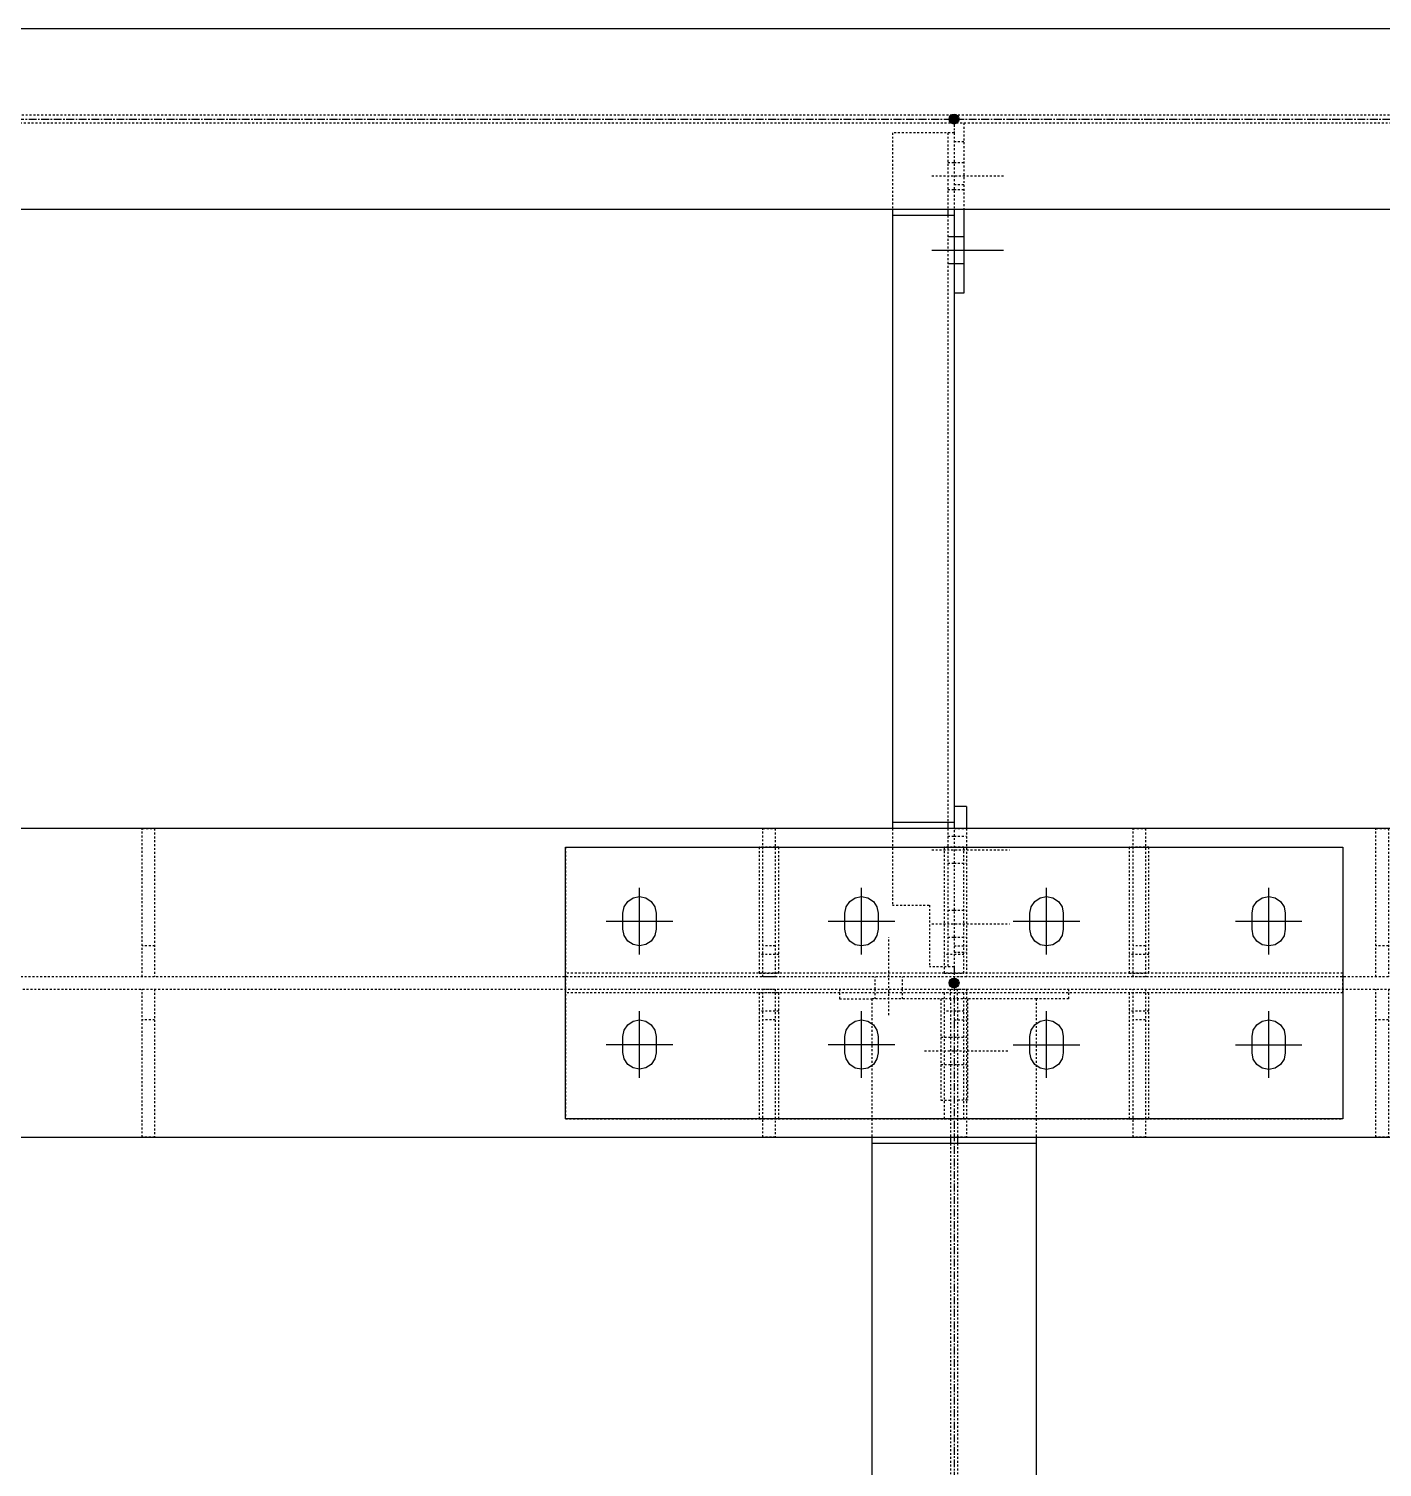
# Model space of a CAD drawing. Header units: millimetres. Extents: x 2102 to 20742, y 12631 to 26594.
# Drawn here: x 13385 to 14482, y 19128 to 20294 of the extents above; entities that cross this region are included whole.
import ezdxf

# ---------------------------------------------------------------- set-up
doc = ezdxf.new("R2010")
doc.units = ezdxf.units.MM
doc.linetypes.add('CENTER', pattern=[12.7, 7.9375, -1.5875, 1.5875, -1.5875])
doc.linetypes.add('DXK_LINE_DOT2', pattern=[3.9198, 1.9599, -1.9599])
for name, color, linetype in [('1', 7, 'Continuous'), ('2', 7, 'Continuous'), ('4', 7, 'Continuous')]:
    doc.layers.add(name, color=color, linetype=linetype)

# ---------------------------------------------------------------- blocks, each defined once
blk = doc.blocks.new('Part-116860372-114970 - 114867')
at = {"layer": '1', "color": 6, "linetype": 'DXK_LINE_DOT2'}
for p, q in [((17706.8, 19949.8), (13838.1, 19949.8)), ((13838.1, 19941.9), (17706.8, 19941.9))]:
    blk.add_line(p, q, dxfattribs=at)
at = {"layer": '2', "color": 2, "linetype": 'Continuous'}
for p, q in [((16919.3, 20037.3), (13831.8, 20037.3)), ((16919.3, 19854.3), (13831.8, 19854.3))]:
    blk.add_line(p, q, dxfattribs=at)
at = {"layer": '4', "color": 4, "linetype": 'CENTER'}
blk.add_line((13700.6, 19945.8), (17825.6, 19945.8), dxfattribs=at)
blk = doc.blocks.new('Part-116860372-157426 - 114867')
at = {"layer": '1', "color": 6, "linetype": 'DXK_LINE_DOT2'}
for p, q in [((15631.8, 19227.1), (14394.3, 19227.1)), ((16454.3, 19227.1), (15644.3, 19227.1)), ((16881.8, 19227.1), (16466.8, 19227.1)), ((14394.3, 18914.6), (15631.8, 18914.6)), ((15644.3, 18914.6), (16881.8, 18914.6))]:
    blk.add_line(p, q, dxfattribs=at)
blk = doc.blocks.new('Part-116860372-115949 - 114867')
at = {"layer": '1', "color": 6, "linetype": 'DXK_LINE_DOT2'}
for p, q in [((16457.9, 19054.6), (16457.9, 19064.6)), ((16570.4, 19064.6), (16570.4, 19054.6)), ((16467.9, 19054.6), (16467.9, 18952.1)), ((16570.4, 19054.6), (16537.6, 19054.6)), ((16467.9, 18952.1), (16457.9, 18952.1))]:
    blk.add_line(p, q, dxfattribs=at)
blk = doc.blocks.new('Part-116860372-114987 - 114867')
at = {"layer": '4', "linetype": 'Continuous'}
blk.add_hatch(color=4, dxfattribs=at).paths.add_polyline_path([(16454.3, 19065.8, -1), (16454.3, 19075.8, -1)])
at = {"layer": '1', "color": 6, "linetype": 'DXK_LINE_DOT2'}
for p, q in [((16537.6, 19054.6), (16371.1, 19054.6)), ((16371.1, 19054.6), (16371.1, 18914.6)), ((16450.8, 19054.6), (16450.8, 18914.6)), ((16457.9, 19054.6), (16457.9, 18914.6)), ((16537.6, 19054.6), (16537.6, 18914.6)), ((16450.8, 18908.3), (16450.8, 15470.2)), ((16457.9, 18908.3), (16457.9, 15470.2))]:
    blk.add_line(p, q, dxfattribs=at)
at = {"layer": '2', "color": 2, "linetype": 'Continuous'}
for p, q in [((16371.1, 18914.6), (16371.1, 15464)), ((16450.8, 18914.6), (16450.8, 18908.3)), ((16457.9, 18914.6), (16457.9, 18908.3)), ((16537.6, 18914.6), (16537.6, 15464)), ((16537.6, 18908.3), (16371.1, 18908.3))]:
    blk.add_line(p, q, dxfattribs=at)
at = {"layer": '4', "color": 4, "linetype": 'CENTER'}
blk.add_line((16454.3, 19070.8), (16454.3, 15320.8), dxfattribs=at)
at = {"layer": '4', "color": 4, "linetype": 'Continuous'}
blk.add_circle((16454.3, 19070.8), 5, dxfattribs=at)
blk = doc.blocks.new('Part-116860372-115887 - 114867')
at = {"layer": '1', "color": 6, "linetype": 'DXK_LINE_DOT2'}
for p, q in [((16464.3, 19941.9), (16464.3, 19854.3)), ((16454.3, 19923.2), (16464.3, 19923.2)), ((16454.3, 19879.4), (16464.3, 19879.4))]:
    blk.add_line(p, q, dxfattribs=at)
at = {"layer": '2', "color": 2, "linetype": 'Continuous'}
for p, q in [((16454.3, 19854.3), (16454.3, 19848.1)), ((16464.3, 19854.3), (16464.3, 19769.4)), ((16464.3, 19769.4), (16454.3, 19769.4))]:
    blk.add_line(p, q, dxfattribs=at)
blk = doc.blocks.new('Part-116860372-115907 - 114867')
at = {"layer": '1', "color": 6, "linetype": 'DXK_LINE_DOT2'}
for p, q in [((16454.3, 19227.1), (16466.8, 19227.1)), ((16466.8, 19227.1), (16466.8, 19077.1)), ((16454.3, 19108.3), (16466.8, 19108.3)), ((16454.3, 19102.1), (16466.8, 19102.1)), ((16466.8, 19077.1), (16454.3, 19077.1))]:
    blk.add_line(p, q, dxfattribs=at)
at = {"layer": '2', "color": 2, "linetype": 'Continuous'}
for p, q in [((16466.8, 19249.6), (16454.3, 19249.6)), ((16466.8, 19249.6), (16466.8, 19227.1)), ((16454.3, 19233.3), (16454.3, 19227.1))]:
    blk.add_line(p, q, dxfattribs=at)
blk = doc.blocks.new('Bolt-116860372-115951 - 114867')
at = {"layer": '1', "color": 1, "linetype": 'DXK_LINE_DOT2'}
for p, q in [((16440.8, 19015.8), (16450.8, 19015.8)), ((16450.8, 19015.8), (16457.9, 19015.8)), ((16457.9, 19015.8), (16467.9, 19015.8)), ((16424.5, 19002.1), (16509.5, 19002.1)), ((16440.8, 18988.3), (16450.8, 18988.3)), ((16450.8, 18988.3), (16457.9, 18988.3)), ((16457.9, 18988.3), (16467.9, 18988.3))]:
    blk.add_line(p, q, dxfattribs=at)
blk = doc.blocks.new('Part-116860372-115112 - 114867')
at = {"layer": '2', "color": 2, "linetype": 'Continuous'}
for p, q in [((20038.1, 19227.1), (9419.3, 19227.1)), ((9419.3, 18914.6), (17066.8, 18914.6))]:
    blk.add_line(p, q, dxfattribs=at)
blk = doc.blocks.new('Part-116860372-115114 - 114867')
at = {"layer": '1', "color": 6, "linetype": 'DXK_LINE_DOT2'}
for p, q in [((20038.1, 19077.1), (9419.3, 19077.1)), ((9419.3, 19064.6), (20038.1, 19064.6))]:
    blk.add_line(p, q, dxfattribs=at)
blk = doc.blocks.new('Part-116860372-115119 - 114867')
at = {"layer": '4', "linetype": 'Continuous'}
for points in [[(16454.3, 19940.8, -1), (16454.3, 19950.8, -1)], [(16454.3, 19065.8, -1), (16454.3, 19075.8, -1)]]:
    blk.add_hatch(color=4, dxfattribs=at).paths.add_polyline_path(points)
at = {"layer": '1', "color": 6, "linetype": 'DXK_LINE_DOT2'}
for p, q in [((16391.8, 19931.9), (16391.8, 19854.3)), ((16454.3, 19931.9), (16391.8, 19931.9)), ((16448.1, 19931.9), (16448.1, 19854.3)), ((16454.3, 19931.9), (16454.3, 19848.1)), ((16448.1, 19848.1), (16448.1, 19233.3)), ((16454.3, 19233.3), (16454.3, 19087.1)), ((16391.8, 19227.1), (16391.8, 19149.6)), ((16448.1, 19227.1), (16448.1, 19087.1)), ((16391.8, 19149.6), (16429.3, 19149.6)), ((16429.3, 19149.6), (16429.3, 19087.1)), ((16454.3, 19087.1), (16429.3, 19087.1))]:
    blk.add_line(p, q, dxfattribs=at)
at = {"layer": '2', "color": 2, "linetype": 'Continuous'}
for p, q in [((16391.8, 19854.3), (16391.8, 19227.1)), ((16454.3, 19848.1), (16391.8, 19848.1)), ((16448.1, 19854.3), (16448.1, 19848.1)), ((16454.3, 19848.1), (16454.3, 19233.3)), ((16454.3, 19233.3), (16391.8, 19233.3)), ((16448.1, 19233.3), (16448.1, 19227.1))]:
    blk.add_line(p, q, dxfattribs=at)
at = {"layer": '4', "color": 4, "linetype": 'CENTER'}
for p, q in [((16454.3, 19945.8), (16454.3, 19931.9)), ((16454.3, 19848.1), (16454.3, 19233.3)), ((16454.3, 19087.1), (16454.3, 19070.8))]:
    blk.add_line(p, q, dxfattribs=at)
at = {"layer": '4', "color": 4, "linetype": 'Continuous'}
for centre in [(16454.3, 19945.8), (16454.3, 19070.8)]:
    blk.add_circle(centre, 5, dxfattribs=at)
blk = doc.blocks.new('Part-116860372-149910 - 114867')
at = {"layer": '1', "color": 6, "linetype": 'DXK_LINE_DOT2'}
for p, q in [((16881.8, 19077.1), (16881.8, 19227.1)), ((16881.8, 19227.1), (16894.3, 19227.1)), ((16894.3, 19227.1), (16894.3, 19077.1)), ((16894.3, 19108.3), (16881.8, 19108.3))]:
    blk.add_line(p, q, dxfattribs=at)
blk = doc.blocks.new('Part-116860372-150338 - 114867')
at = {"layer": '1', "color": 6, "linetype": 'DXK_LINE_DOT2'}
for p, q in [((16260.6, 18914.6), (16260.6, 19064.6)), ((16260.6, 19064.6), (16273.1, 19064.6)), ((16273.1, 19064.6), (16273.1, 18914.6)), ((16273.1, 19033.3), (16260.6, 19033.3)), ((16273.1, 18914.6), (16260.6, 18914.6))]:
    blk.add_line(p, q, dxfattribs=at)
blk = doc.blocks.new('Part-116860372-116526 - 114867')
at = {"layer": '1', "color": 6, "linetype": 'DXK_LINE_DOT2'}
for p, q in [((16256.8, 19208.3), (16256.8, 19080.8)), ((16276.8, 19208.3), (16256.8, 19208.3)), ((16276.8, 19080.8), (16276.8, 19208.3)), ((16276.8, 19099.6), (16256.8, 19099.6)), ((16256.8, 19080.8), (16276.8, 19080.8))]:
    blk.add_line(p, q, dxfattribs=at)
blk = doc.blocks.new('Part-116860372-116524 - 114867')
at = {"layer": '1', "color": 6, "linetype": 'DXK_LINE_DOT2'}
for p, q in [((16848.1, 19080.9), (16060.6, 19080.8)), ((16060.6, 19060.8), (16060.6, 19080.8)), ((16848.1, 19060.9), (16848.1, 19080.9)), ((16848.1, 19060.9), (16060.6, 19060.8))]:
    blk.add_line(p, q, dxfattribs=at)
blk = doc.blocks.new('Part-116860372-150337 - 114867')
at = {"layer": '1', "color": 6, "linetype": 'DXK_LINE_DOT2'}
for p, q in [((16260.6, 19077.1), (16260.6, 19227.1)), ((16260.6, 19227.1), (16273.1, 19227.1)), ((16273.1, 19227.1), (16273.1, 19077.1)), ((16273.1, 19108.3), (16260.6, 19108.3)), ((16273.1, 19077.1), (16260.6, 19077.1))]:
    blk.add_line(p, q, dxfattribs=at)
blk = doc.blocks.new('Part-116860372-149911 - 114867')
at = {"layer": '1', "color": 6, "linetype": 'DXK_LINE_DOT2'}
for p, q in [((16881.8, 18914.6), (16881.8, 19064.6)), ((16894.3, 19064.6), (16894.3, 18914.6)), ((16894.3, 19033.3), (16881.8, 19033.3)), ((16894.3, 18914.6), (16881.8, 18914.6))]:
    blk.add_line(p, q, dxfattribs=at)
blk = doc.blocks.new('Part-116860372-116532 - 114867')
at = {"layer": '1', "color": 6, "linetype": 'DXK_LINE_DOT2'}
for p, q in [((16651.8, 19060.8), (16631.8, 19060.8)), ((16631.8, 19060.8), (16631.8, 18933.3)), ((16651.8, 18933.3), (16651.8, 19060.8)), ((16651.8, 19042.1), (16631.8, 19042.1)), ((16631.8, 18933.3), (16651.8, 18933.3))]:
    blk.add_line(p, q, dxfattribs=at)
blk = doc.blocks.new('Part-116860372-115950 - 114867')
at = {"layer": '1', "color": 6, "linetype": 'DXK_LINE_DOT2'}
for p, q in [((16338.3, 19064.6), (16338.3, 19054.6)), ((16450.8, 19054.6), (16450.8, 19064.6)), ((16338.3, 19054.6), (16371.1, 19054.6)), ((16440.8, 19054.6), (16440.8, 18952.1)), ((16440.8, 18952.1), (16450.8, 18952.1))]:
    blk.add_line(p, q, dxfattribs=at)
blk = doc.blocks.new('Part-116860372-149912 - 114867')
at = {"layer": '1', "color": 6, "linetype": 'DXK_LINE_DOT2'}
for p, q in [((15631.8, 19077.1), (15631.8, 19227.1)), ((15631.8, 19227.1), (15644.3, 19227.1)), ((15644.3, 19227.1), (15644.3, 19077.1)), ((15644.3, 19108.3), (15631.8, 19108.3))]:
    blk.add_line(p, q, dxfattribs=at)
blk = doc.blocks.new('Part-116860372-116529 - 114867')
at = {"layer": '1', "color": 6, "linetype": 'DXK_LINE_DOT2'}
for p, q in [((16444.3, 19208.3), (16444.3, 19080.8)), ((16464.3, 19208.3), (16444.3, 19208.3)), ((16464.3, 19080.8), (16464.3, 19208.3)), ((16464.3, 19099.6), (16444.3, 19099.6)), ((16444.3, 19080.8), (16464.3, 19080.8))]:
    blk.add_line(p, q, dxfattribs=at)
blk = doc.blocks.new('Bolt-116860372-116533 - 114867')
at = {"layer": '2', "color": 1, "linetype": 'Continuous'}
for p, q in [((16135.6, 19099.6), (16135.6, 19167.1)), ((16360.6, 19099.6), (16360.6, 19167.1)), ((16548.1, 19099.6), (16548.1, 19167.1)), ((16773.1, 19099.6), (16773.1, 19167.1)), ((16118.7, 19141.5), (16120, 19148)), ((16120, 19148), (16123.6, 19153.4)), ((16123.6, 19153.4), (16129.1, 19157.1)), ((16129.1, 19157.1), (16135.6, 19158.4)), ((16135.6, 19158.4), (16135.6, 19158.4)), ((16135.6, 19158.4), (16142, 19157.1)), ((16142, 19157.1), (16147.5, 19153.4)), ((16147.5, 19153.4), (16151.2, 19148)), ((16151.2, 19148), (16152.4, 19141.5)), ((16343.7, 19141.5), (16345, 19147.9)), ((16345, 19147.9), (16348.6, 19153.4)), ((16348.6, 19153.4), (16354.1, 19157.1)), ((16354.1, 19157.1), (16360.6, 19158.4)), ((16360.6, 19158.4), (16360.6, 19158.4)), ((16360.6, 19158.4), (16367, 19157.1)), ((16367, 19157.1), (16372.5, 19153.4)), ((16372.5, 19153.4), (16376.2, 19147.9)), ((16376.2, 19147.9), (16377.4, 19141.5)), ((16531.2, 19141.5), (16532.5, 19147.9)), ((16532.5, 19147.9), (16536.1, 19153.4)), ((16536.1, 19153.4), (16541.6, 19157.1)), ((16541.6, 19157.1), (16548.1, 19158.3)), ((16548.1, 19158.3), (16548.1, 19158.3)), ((16548.1, 19158.3), (16554.5, 19157.1)), ((16554.5, 19157.1), (16560, 19153.4)), ((16560, 19153.4), (16563.7, 19147.9)), ((16563.7, 19147.9), (16564.9, 19141.5)), ((16756.2, 19141.5), (16757.5, 19147.9)), ((16757.5, 19147.9), (16761.1, 19153.4)), ((16761.1, 19153.4), (16766.6, 19157)), ((16766.6, 19157), (16773.1, 19158.3)), ((16773.1, 19158.3), (16773.1, 19158.3)), ((16773.1, 19158.3), (16779.5, 19157)), ((16779.5, 19157), (16785, 19153.4)), ((16785, 19153.4), (16788.7, 19147.9)), ((16788.7, 19147.9), (16789.9, 19141.5)), ((16101.8, 19133.4), (16169.3, 19133.4)), ((16118.7, 19125.3), (16118.7, 19141.5)), ((16152.4, 19141.5), (16152.4, 19125.2)), ((16326.8, 19133.4), (16394.3, 19133.4)), ((16343.7, 19125.2), (16343.7, 19141.5)), ((16377.4, 19141.5), (16377.4, 19125.2)), ((16514.3, 19133.3), (16581.8, 19133.3)), ((16531.2, 19125.2), (16531.2, 19141.5)), ((16564.9, 19141.5), (16564.9, 19125.2)), ((16739.3, 19133.3), (16806.8, 19133.3)), ((16756.2, 19125.2), (16756.2, 19141.5)), ((16789.9, 19141.5), (16789.9, 19125.2)), ((16120, 19118.8), (16118.7, 19125.3)), ((16123.6, 19113.3), (16120, 19118.8)), ((16151.2, 19118.8), (16147.5, 19113.3)), ((16152.4, 19125.2), (16151.2, 19118.8)), ((16345, 19118.8), (16343.7, 19125.2)), ((16348.6, 19113.3), (16345, 19118.8)), ((16376.2, 19118.8), (16372.5, 19113.3)), ((16377.4, 19125.2), (16376.2, 19118.8)), ((16532.5, 19118.8), (16531.2, 19125.2)), ((16536.1, 19113.3), (16532.5, 19118.8)), ((16563.7, 19118.8), (16560, 19113.3)), ((16564.9, 19125.2), (16563.7, 19118.8)), ((16757.5, 19118.7), (16756.2, 19125.2)), ((16761.1, 19113.3), (16757.5, 19118.7)), ((16788.7, 19118.7), (16785, 19113.3)), ((16789.9, 19125.2), (16788.7, 19118.7)), ((16129.1, 19109.7), (16123.6, 19113.3)), ((16135.6, 19108.4), (16129.1, 19109.7)), ((16142, 19109.7), (16135.6, 19108.4)), ((16135.6, 19108.4), (16135.6, 19108.4)), ((16147.5, 19113.3), (16142, 19109.7)), ((16354.1, 19109.6), (16348.6, 19113.3)), ((16360.6, 19108.4), (16354.1, 19109.6)), ((16367, 19109.6), (16360.6, 19108.4)), ((16360.6, 19108.4), (16360.6, 19108.4)), ((16372.5, 19113.3), (16367, 19109.6)), ((16541.6, 19109.6), (16536.1, 19113.3)), ((16548.1, 19108.3), (16541.6, 19109.6)), ((16554.5, 19109.6), (16548.1, 19108.3)), ((16548.1, 19108.3), (16548.1, 19108.3)), ((16560, 19113.3), (16554.5, 19109.6)), ((16766.6, 19109.6), (16761.1, 19113.3)), ((16773.1, 19108.3), (16766.6, 19109.6)), ((16779.5, 19109.6), (16773.1, 19108.3)), ((16773.1, 19108.3), (16773.1, 19108.3)), ((16785, 19113.3), (16779.5, 19109.6)), ((16120, 19023), (16123.6, 19028.4)), ((16123.6, 19028.4), (16129.1, 19032.1)), ((16129.1, 19032.1), (16135.6, 19033.4)), ((16135.6, 18974.6), (16135.6, 19042.1)), ((16135.6, 19033.4), (16135.6, 19033.4)), ((16135.6, 19033.4), (16142, 19032.1)), ((16142, 19032.1), (16147.5, 19028.4)), ((16147.5, 19028.4), (16151.2, 19023)), ((16345, 19022.9), (16348.6, 19028.4)), ((16348.6, 19028.4), (16354.1, 19032.1)), ((16354.1, 19032.1), (16360.6, 19033.4)), ((16360.6, 18974.6), (16360.6, 19042.1)), ((16360.6, 19033.4), (16360.6, 19033.4)), ((16360.6, 19033.4), (16367, 19032.1)), ((16367, 19032.1), (16372.5, 19028.4)), ((16372.5, 19028.4), (16376.2, 19022.9)), ((16532.5, 19022.9), (16536.1, 19028.4)), ((16536.1, 19028.4), (16541.6, 19032.1)), ((16541.6, 19032.1), (16548.1, 19033.3)), ((16548.1, 18974.6), (16548.1, 19042.1)), ((16548.1, 19033.3), (16548.1, 19033.3)), ((16548.1, 19033.3), (16554.5, 19032.1)), ((16554.5, 19032.1), (16560, 19028.4)), ((16560, 19028.4), (16563.7, 19022.9)), ((16757.5, 19022.9), (16761.1, 19028.4)), ((16761.1, 19028.4), (16766.6, 19032)), ((16766.6, 19032), (16773.1, 19033.3)), ((16773.1, 18974.6), (16773.1, 19042.1)), ((16773.1, 19033.3), (16773.1, 19033.3)), ((16773.1, 19033.3), (16779.5, 19032)), ((16779.5, 19032), (16785, 19028.4)), ((16785, 19028.4), (16788.7, 19022.9)), ((16118.7, 19016.5), (16120, 19023)), ((16118.7, 19000.3), (16118.7, 19016.5)), ((16151.2, 19023), (16152.4, 19016.5)), ((16152.4, 19016.5), (16152.4, 19000.2)), ((16343.7, 19016.5), (16345, 19022.9)), ((16343.7, 19000.2), (16343.7, 19016.5)), ((16376.2, 19022.9), (16377.4, 19016.5)), ((16377.4, 19016.5), (16377.4, 19000.2)), ((16531.2, 19016.5), (16532.5, 19022.9)), ((16531.2, 19000.2), (16531.2, 19016.5)), ((16563.7, 19022.9), (16564.9, 19016.5)), ((16564.9, 19016.5), (16564.9, 19000.2)), ((16756.2, 19016.5), (16757.5, 19022.9)), ((16756.2, 19000.2), (16756.2, 19016.5)), ((16788.7, 19022.9), (16789.9, 19016.5)), ((16789.9, 19016.5), (16789.9, 19000.2)), ((16101.8, 19008.4), (16169.3, 19008.4)), ((16120, 18993.8), (16118.7, 19000.3)), ((16152.4, 19000.2), (16151.2, 18993.8)), ((16326.8, 19008.4), (16394.3, 19008.4)), ((16345, 18993.8), (16343.7, 19000.2)), ((16377.4, 19000.2), (16376.2, 18993.8)), ((16514.3, 19008.3), (16581.8, 19008.3)), ((16532.5, 18993.8), (16531.2, 19000.2)), ((16564.9, 19000.2), (16563.7, 18993.8)), ((16739.3, 19008.3), (16806.8, 19008.3)), ((16757.5, 18993.7), (16756.2, 19000.2)), ((16789.9, 19000.2), (16788.7, 18993.7)), ((16123.6, 18988.3), (16120, 18993.8)), ((16129.1, 18984.7), (16123.6, 18988.3)), ((16135.6, 18983.4), (16129.1, 18984.7)), ((16142, 18984.7), (16135.6, 18983.4)), ((16147.5, 18988.3), (16142, 18984.7)), ((16151.2, 18993.8), (16147.5, 18988.3)), ((16348.6, 18988.3), (16345, 18993.8)), ((16354.1, 18984.6), (16348.6, 18988.3)), ((16360.6, 18983.4), (16354.1, 18984.6)), ((16367, 18984.6), (16360.6, 18983.4)), ((16372.5, 18988.3), (16367, 18984.6)), ((16376.2, 18993.8), (16372.5, 18988.3)), ((16536.1, 18988.3), (16532.5, 18993.8)), ((16541.6, 18984.6), (16536.1, 18988.3)), ((16548.1, 18983.3), (16541.6, 18984.6)), ((16554.5, 18984.6), (16548.1, 18983.3)), ((16560, 18988.3), (16554.5, 18984.6)), ((16563.7, 18993.8), (16560, 18988.3)), ((16761.1, 18988.3), (16757.5, 18993.7)), ((16766.6, 18984.6), (16761.1, 18988.3)), ((16773.1, 18983.3), (16766.6, 18984.6)), ((16779.5, 18984.6), (16773.1, 18983.3)), ((16785, 18988.3), (16779.5, 18984.6)), ((16788.7, 18993.7), (16785, 18988.3)), ((16135.6, 18983.4), (16135.6, 18983.4)), ((16360.6, 18983.4), (16360.6, 18983.4)), ((16548.1, 18983.3), (16548.1, 18983.3)), ((16773.1, 18983.3), (16773.1, 18983.3))]:
    blk.add_line(p, q, dxfattribs=at)
blk = doc.blocks.new('Bolt-116860372-115888 - 114867')
at = {"layer": '1', "color": 1, "linetype": 'DXK_LINE_DOT2'}
for p, q in [((16431.8, 19888.2), (16504.3, 19888.2)), ((16448.1, 19901.9), (16454.3, 19901.9)), ((16454.3, 19901.9), (16464.3, 19901.9)), ((16448.1, 19874.4), (16454.3, 19874.4)), ((16454.3, 19874.4), (16464.3, 19874.4))]:
    blk.add_line(p, q, dxfattribs=at)
at = {"layer": '2', "color": 1, "linetype": 'Continuous'}
for p, q in [((16448.1, 19826.9), (16454.3, 19826.9)), ((16454.3, 19826.9), (16464.3, 19826.9)), ((16431.8, 19813.2), (16504.3, 19813.2)), ((16448.1, 19799.4), (16454.3, 19799.4)), ((16454.3, 19799.4), (16464.3, 19799.4))]:
    blk.add_line(p, q, dxfattribs=at)
blk = doc.blocks.new('Bolt-116860372-115908 - 114867')
at = {"layer": '1', "color": 1, "linetype": 'DXK_LINE_DOT2'}
for p, q in [((16448.1, 19219.6), (16454.3, 19219.6)), ((16454.3, 19219.6), (16466.8, 19219.6)), ((16431.8, 19205.8), (16510.6, 19205.8)), ((16448.1, 19192.1), (16454.3, 19192.1)), ((16454.3, 19192.1), (16466.8, 19192.1)), ((16431.8, 19130.8), (16510.6, 19130.8)), ((16448.1, 19144.6), (16454.3, 19144.6)), ((16454.3, 19144.6), (16466.8, 19144.6)), ((16448.1, 19117.1), (16454.3, 19117.1)), ((16454.3, 19117.1), (16466.8, 19117.1))]:
    blk.add_line(p, q, dxfattribs=at)
blk = doc.blocks.new('Bolt-116860372-115952 - 114867')
at = {"layer": '1', "color": 1, "linetype": 'DXK_LINE_DOT2'}
for p, q in [((16388.3, 19038.3), (16388.3, 19117.1)), ((16374.5, 19064.6), (16374.5, 19077.1)), ((16402, 19064.6), (16402, 19077.1)), ((16374.5, 19054.6), (16374.5, 19064.6)), ((16402, 19054.6), (16402, 19064.6))]:
    blk.add_line(p, q, dxfattribs=at)
blk = doc.blocks.new('Part-116860372-149913 - 114867')
at = {"layer": '1', "color": 6, "linetype": 'DXK_LINE_DOT2'}
for p, q in [((15631.8, 18914.6), (15631.8, 19064.6)), ((15644.3, 19064.6), (15644.3, 18914.6)), ((15644.3, 19033.3), (15631.8, 19033.3)), ((15644.3, 18914.6), (15631.8, 18914.6))]:
    blk.add_line(p, q, dxfattribs=at)
blk = doc.blocks.new('Part-116860372-116525 - 114867')
at = {"layer": '2', "color": 2, "linetype": 'Continuous'}
for p, q in [((16060.6, 18933.3), (16060.6, 19208.3)), ((16060.6, 19208.3), (16848.1, 19208.3)), ((16848.1, 19208.3), (16848.1, 18933.3)), ((16848.1, 18933.3), (16060.6, 18933.3))]:
    blk.add_line(p, q, dxfattribs=at)
blk = doc.blocks.new('Part-116860372-116527 - 114867')
at = {"layer": '1', "color": 6, "linetype": 'DXK_LINE_DOT2'}
for p, q in [((16060.6, 19208.3), (16060.6, 18933.3)), ((16060.6, 19208.3), (16848.1, 19208.3)), ((16848.1, 19208.3), (16848.1, 18933.3)), ((16060.6, 18933.3), (16848.1, 18933.3))]:
    blk.add_line(p, q, dxfattribs=at)
blk = doc.blocks.new('Part-116860372-116528 - 114867')
at = {"layer": '1', "color": 6, "linetype": 'DXK_LINE_DOT2'}
for p, q in [((16276.8, 19060.8), (16256.8, 19060.8)), ((16256.8, 19060.8), (16256.8, 18933.3)), ((16276.8, 18933.3), (16276.8, 19060.8)), ((16276.8, 19042.1), (16256.8, 19042.1)), ((16256.8, 18933.3), (16276.8, 18933.3))]:
    blk.add_line(p, q, dxfattribs=at)
blk = doc.blocks.new('Part-116860372-116530 - 114867')
at = {"layer": '1', "color": 6, "linetype": 'DXK_LINE_DOT2'}
for p, q in [((16464.3, 19060.8), (16444.3, 19060.8)), ((16444.3, 19060.8), (16444.3, 18933.3)), ((16464.3, 18933.3), (16464.3, 19060.8)), ((16464.3, 19042.1), (16444.3, 19042.1)), ((16444.3, 18933.3), (16464.3, 18933.3))]:
    blk.add_line(p, q, dxfattribs=at)
blk = doc.blocks.new('Part-116860372-116531 - 114867')
at = {"layer": '1', "color": 6, "linetype": 'DXK_LINE_DOT2'}
for p, q in [((16631.8, 19208.3), (16631.8, 19080.8)), ((16651.8, 19208.3), (16631.8, 19208.3)), ((16651.8, 19080.8), (16651.8, 19208.3)), ((16651.8, 19099.6), (16631.8, 19099.6)), ((16631.8, 19080.8), (16651.8, 19080.8))]:
    blk.add_line(p, q, dxfattribs=at)
blk = doc.blocks.new('Part-116860372-150340 - 114867')
at = {"layer": '1', "color": 6, "linetype": 'DXK_LINE_DOT2'}
for p, q in [((16635.6, 18914.6), (16635.6, 19064.6)), ((16635.6, 19064.6), (16648.1, 19064.6)), ((16648.1, 19064.6), (16648.1, 18914.6)), ((16648.1, 19033.3), (16635.6, 19033.3)), ((16648.1, 18914.6), (16635.6, 18914.6))]:
    blk.add_line(p, q, dxfattribs=at)
blk = doc.blocks.new('Part-116860372-150339 - 114867')
at = {"layer": '1', "color": 6, "linetype": 'DXK_LINE_DOT2'}
for p, q in [((16635.6, 19077.1), (16635.6, 19227.1)), ((16635.6, 19227.1), (16648.1, 19227.1)), ((16648.1, 19227.1), (16648.1, 19077.1)), ((16648.1, 19108.3), (16635.6, 19108.3)), ((16648.1, 19077.1), (16635.6, 19077.1))]:
    blk.add_line(p, q, dxfattribs=at)
blk = doc.blocks.new('Part-116860372-150347 - 114867')
at = {"layer": '1', "color": 6, "linetype": 'DXK_LINE_DOT2'}
for p, q in [((16454.3, 19064.6), (16466.8, 19064.6)), ((16466.8, 19064.6), (16466.8, 18914.6)), ((16454.3, 19033.4), (16466.8, 19033.4)), ((16466.8, 18914.6), (16454.3, 18914.6))]:
    blk.add_line(p, q, dxfattribs=at)

msp = doc.modelspace()

# ---------------------------------------------------------------- block references
at = {"xscale": 0.8, "yscale": 0.8, "zscale": 0.8}
for name in ['Part-116860372-114970 - 114867', 'Part-116860372-115119 - 114867', 'Part-116860372-115887 - 114867', 'Bolt-116860372-115888 - 114867', 'Part-116860372-115907 - 114867', 'Part-116860372-157426 - 114867', 'Part-116860372-115112 - 114867', 'Part-116860372-149912 - 114867', 'Part-116860372-150337 - 114867', 'Part-116860372-150339 - 114867', 'Part-116860372-149910 - 114867', 'Part-116860372-116525 - 114867', 'Part-116860372-116527 - 114867', 'Part-116860372-116526 - 114867', 'Bolt-116860372-115908 - 114867', 'Part-116860372-116529 - 114867', 'Part-116860372-116531 - 114867', 'Bolt-116860372-116533 - 114867', 'Bolt-116860372-115952 - 114867', 'Part-116860372-115114 - 114867', 'Part-116860372-116524 - 114867', 'Part-116860372-114987 - 114867', 'Part-116860372-149913 - 114867', 'Part-116860372-116528 - 114867', 'Part-116860372-150338 - 114867', 'Part-116860372-115950 - 114867', 'Part-116860372-116530 - 114867', 'Part-116860372-150347 - 114867', 'Part-116860372-115949 - 114867', 'Part-116860372-116532 - 114867', 'Part-116860372-150340 - 114867', 'Part-116860372-149911 - 114867', 'Bolt-116860372-115951 - 114867']:
    msp.add_blockref(name, (971.5, 4264.2), dxfattribs=at)

doc.saveas('drawing.dxf')
